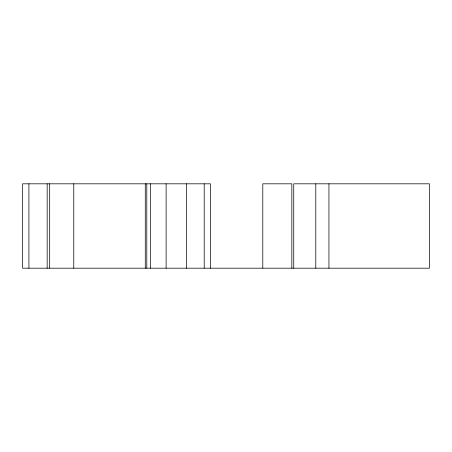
<?xml version="1.0" encoding="UTF-8"?>
<svg xmlns="http://www.w3.org/2000/svg" width="452" height="452" viewBox="0 0 452 452"><rect width="100%" height="100%" fill="white"/><g stroke="black" fill="none" stroke-linecap="round" stroke-linejoin="round"><path stroke-width="0.68" d="M328.943 183.811L328.943 268.189M315.795 183.811L315.795 268.189M293.738 268.189L293.738 183.811L429.4 183.811L429.4 268.189L22.6 268.189L22.6 183.811L210.434 183.811L210.434 268.189M291.839 268.189L291.839 183.811L262.793 183.811L262.793 268.189M204.208 183.811L204.208 268.189M186.642 183.811L186.642 268.189M166.116 183.811L166.116 268.189M150.522 183.811L150.522 268.189M146.798 183.811L146.798 268.189M145.273 183.811L145.273 268.189M73.778 183.811L73.778 268.189M49.686 183.811L49.686 268.189M47.166 183.811L47.166 268.189M28.922 183.811L28.922 268.189"/></g></svg>
